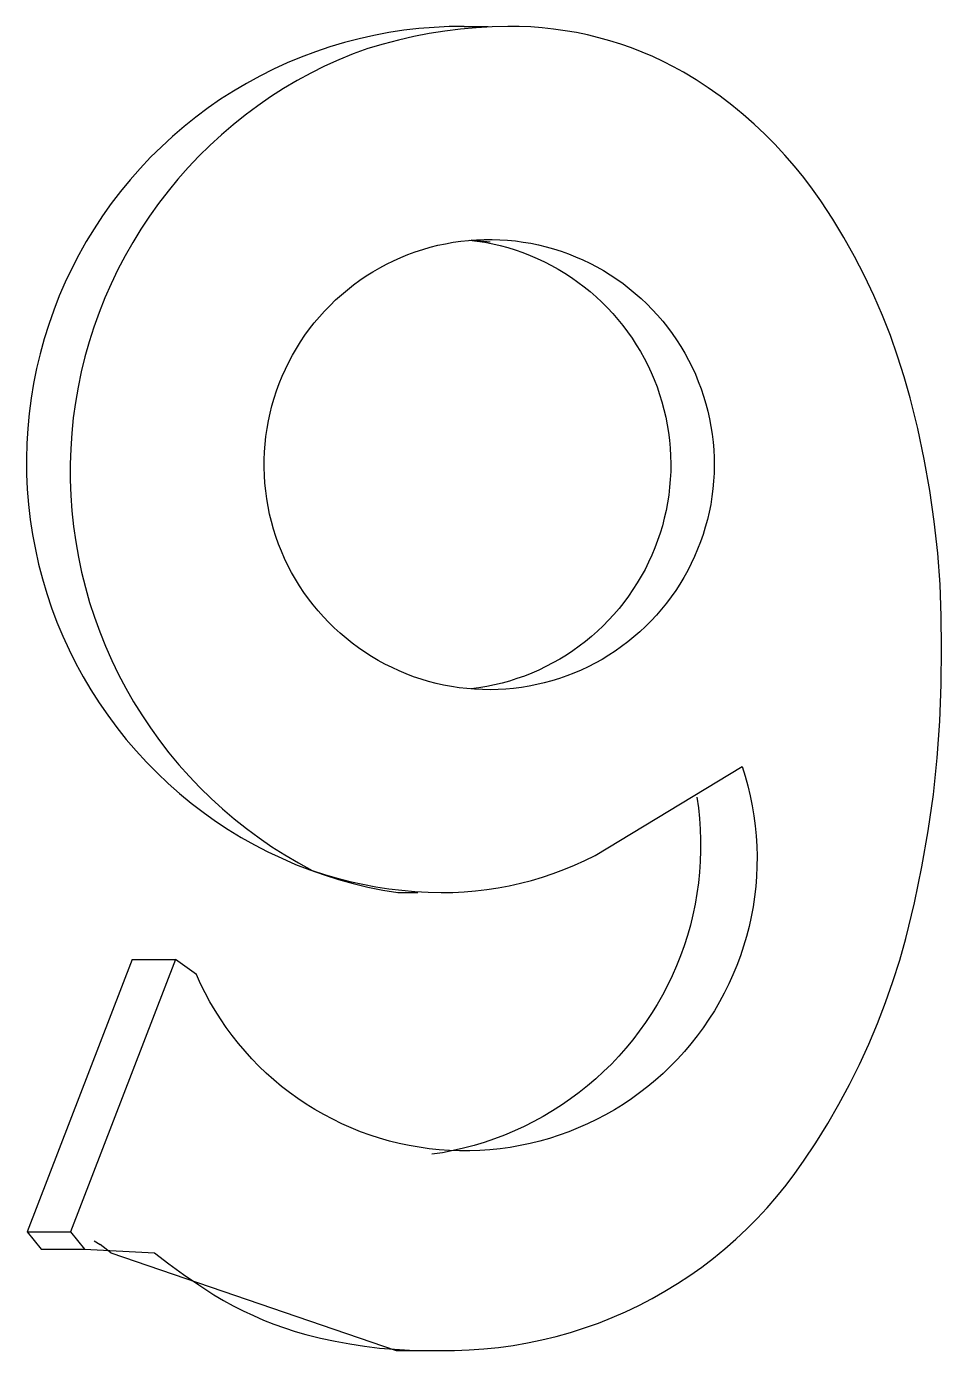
# Model space of a CAD drawing. Header units: millimetres. Extents: x -962 to 3068, y -237 to 2578.
# Drawn here: x 395.23 to 396.495, y 1936.062 to 1937.891 of the extents above; entities that cross this region are included whole.
import ezdxf

# ---------------------------------------------------------------- set-up
doc = ezdxf.new("R2010")
doc.units = ezdxf.units.MM
doc.header["$MEASUREMENT"] = 0
doc.layers.add('Utwórz2D linie widoczne', color=7, linetype='Continuous', true_color=0x000000)

msp = doc.modelspace()

# ---------------------------------------------------------------- linework, layer by layer
at = {"layer": 'Utwórz2D linie widoczne'}
for p, q in [((395.6897, 1937.8745), (395.6694, 1937.8692)), ((395.7102, 1937.8791), (395.6897, 1937.8745)), ((395.7308, 1937.8829), (395.7102, 1937.8791)), ((395.7516, 1937.8861), (395.7308, 1937.8829)), ((395.7654, 1937.8775), (395.7441, 1937.8727)), ((395.7724, 1937.8885), (395.7516, 1937.8861)), ((395.7868, 1937.8817), (395.7654, 1937.8775)), ((395.7934, 1937.8902), (395.7724, 1937.8885)), ((395.8084, 1937.8851), (395.7868, 1937.8817)), ((395.8143, 1937.8912), (395.7934, 1937.8902)), ((395.8301, 1937.8878), (395.8084, 1937.8851)), ((395.8353, 1937.8914), (395.8143, 1937.8912)), ((395.8518, 1937.8897), (395.8301, 1937.8878)), ((395.8353, 1937.8914), (395.8682, 1937.8914)), ((395.8736, 1937.8909), (395.8518, 1937.8897)), ((395.8954, 1937.8914), (395.8736, 1937.8909)), ((395.9113, 1937.8913), (395.8954, 1937.8914)), ((395.9272, 1937.8907), (395.9113, 1937.8913)), ((395.943, 1937.8895), (395.9272, 1937.8907)), ((395.9588, 1937.8878), (395.943, 1937.8895)), ((395.9745, 1937.8856), (395.9588, 1937.8878)), ((395.9902, 1937.8829), (395.9745, 1937.8856)), ((396.0057, 1937.8797), (395.9902, 1937.8829)), ((396.0212, 1937.8759), (396.0057, 1937.8797)), ((396.0365, 1937.8717), (396.0212, 1937.8759)), ((395.6294, 1937.8565), (395.6098, 1937.8491)), ((395.6493, 1937.8632), (395.6294, 1937.8565)), ((395.6694, 1937.8692), (395.6493, 1937.8632)), ((395.7021, 1937.8608), (395.6814, 1937.8538)), ((395.723, 1937.8671), (395.7021, 1937.8608)), ((395.7441, 1937.8727), (395.723, 1937.8671)), ((396.0516, 1937.8669), (396.0365, 1937.8717)), ((396.0666, 1937.8617), (396.0516, 1937.8669)), ((396.0814, 1937.8559), (396.0666, 1937.8617)), ((395.5904, 1937.841), (395.5713, 1937.8322)), ((395.6098, 1937.8491), (395.5904, 1937.841)), ((395.6616, 1937.8455), (395.6421, 1937.8365)), ((395.6814, 1937.8538), (395.6616, 1937.8455)), ((396.096, 1937.8497), (396.0814, 1937.8559)), ((396.1104, 1937.843), (396.096, 1937.8497)), ((396.1246, 1937.8358), (396.1104, 1937.843)), ((395.5525, 1937.8228), (395.5341, 1937.8128)), ((395.5713, 1937.8322), (395.5525, 1937.8228)), ((395.6229, 1937.8269), (395.604, 1937.8166)), ((395.6421, 1937.8365), (395.6229, 1937.8269)), ((396.1385, 1937.8282), (396.1246, 1937.8358)), ((396.1557, 1937.8177), (396.1385, 1937.8282)), ((395.5161, 1937.8021), (395.4984, 1937.7908)), ((395.5341, 1937.8128), (395.5161, 1937.8021)), ((395.5855, 1937.8056), (395.5675, 1937.794)), ((395.604, 1937.8166), (395.5855, 1937.8056)), ((396.1726, 1937.8066), (396.1557, 1937.8177)), ((396.189, 1937.7949), (396.1726, 1937.8066)), ((395.4984, 1937.7908), (395.4811, 1937.7788)), ((395.5675, 1937.794), (395.5498, 1937.7818)), ((396.2051, 1937.7827), (396.189, 1937.7949)), ((395.4643, 1937.7663), (395.4479, 1937.7532)), ((395.4811, 1937.7788), (395.4643, 1937.7663)), ((395.5325, 1937.769), (395.5157, 1937.7556)), ((395.5498, 1937.7818), (395.5325, 1937.769)), ((396.2207, 1937.7699), (396.2051, 1937.7827)), ((396.2359, 1937.7566), (396.2207, 1937.7699)), ((395.4479, 1937.7532), (395.4319, 1937.7395)), ((395.5157, 1937.7556), (395.4994, 1937.7416)), ((396.2506, 1937.7428), (396.2359, 1937.7566)), ((395.4319, 1937.7395), (395.4165, 1937.7253)), ((395.4994, 1937.7416), (395.4836, 1937.7271)), ((396.2648, 1937.7286), (396.2506, 1937.7428)), ((396.2786, 1937.7138), (396.2648, 1937.7286)), ((395.4015, 1937.7106), (395.3871, 1937.6953)), ((395.4165, 1937.7253), (395.4015, 1937.7106)), ((395.4683, 1937.712), (395.4535, 1937.6964)), ((395.4836, 1937.7271), (395.4683, 1937.712)), ((396.2918, 1937.6986), (396.2786, 1937.7138)), ((395.3871, 1937.6953), (395.3732, 1937.6796)), ((395.4535, 1937.6964), (395.4393, 1937.6803)), ((396.3045, 1937.6829), (396.2918, 1937.6986)), ((395.3732, 1937.6796), (395.3599, 1937.6634)), ((395.4393, 1937.6803), (395.4256, 1937.6638)), ((396.3167, 1937.6668), (396.3045, 1937.6829)), ((395.3599, 1937.6634), (395.3472, 1937.6467)), ((395.4256, 1937.6638), (395.4125, 1937.6467)), ((396.3283, 1937.6503), (396.3167, 1937.6668)), ((395.3472, 1937.6467), (395.335, 1937.6296)), ((395.4125, 1937.6467), (395.4, 1937.6293)), ((396.3447, 1937.6252), (396.3283, 1937.6503)), ((395.335, 1937.6296), (395.3235, 1937.612)), ((395.4, 1937.6293), (395.3881, 1937.6114)), ((396.3602, 1937.5996), (396.3447, 1937.6252)), ((395.3235, 1937.612), (395.3125, 1937.5941)), ((395.3881, 1937.6114), (395.3769, 1937.5931)), ((395.3125, 1937.5941), (395.3022, 1937.5758)), ((395.3769, 1937.5931), (395.3663, 1937.5744)), ((395.7675, 1937.58), (395.7778, 1937.5833)), ((395.7778, 1937.5833), (395.7882, 1937.5863)), ((395.7882, 1937.5863), (395.7986, 1937.589)), ((395.7986, 1937.589), (395.8092, 1937.5913)), ((395.8092, 1937.5913), (395.8198, 1937.5932)), ((395.8198, 1937.5932), (395.8305, 1937.5947)), ((395.8305, 1937.5947), (395.8412, 1937.5959)), ((395.8412, 1937.5959), (395.852, 1937.5967)), ((395.8424, 1937.5962), (395.8531, 1937.5949)), ((395.871, 1937.5934), (395.8448, 1937.5961)), ((395.852, 1937.5967), (395.8628, 1937.5971)), ((395.8531, 1937.5949), (395.8638, 1937.5932)), ((395.8628, 1937.5971), (395.8736, 1937.5972)), ((395.8638, 1937.5932), (395.8745, 1937.5911)), ((395.8736, 1937.5972), (395.8844, 1937.5968)), ((395.8745, 1937.5911), (395.885, 1937.5886)), ((395.8844, 1937.5968), (395.8952, 1937.5961)), ((395.885, 1937.5886), (395.8955, 1937.5858)), ((395.8952, 1937.5961), (395.9059, 1937.5951)), ((395.8955, 1937.5858), (395.9058, 1937.5826)), ((395.9058, 1937.5826), (395.9161, 1937.579)), ((395.9059, 1937.5951), (395.9166, 1937.5936)), ((395.9166, 1937.5936), (395.9273, 1937.5918)), ((395.9273, 1937.5918), (395.9378, 1937.5896)), ((395.9378, 1937.5896), (395.9483, 1937.5871)), ((395.9483, 1937.5871), (395.9587, 1937.5842)), ((395.9587, 1937.5842), (395.969, 1937.5809)), ((396.3748, 1937.5734), (396.3602, 1937.5996)), ((395.3022, 1937.5758), (395.2926, 1937.5572)), ((395.3663, 1937.5744), (395.3563, 1937.5554)), ((395.7278, 1937.563), (395.7375, 1937.5677)), ((395.7375, 1937.5677), (395.7474, 1937.5722)), ((395.7474, 1937.5722), (395.7574, 1937.5762)), ((395.7574, 1937.5762), (395.7675, 1937.58)), ((395.9161, 1937.579), (395.9262, 1937.5751)), ((395.9262, 1937.5751), (395.9361, 1937.5708)), ((395.9361, 1937.5708), (395.946, 1937.5662)), ((395.946, 1937.5662), (395.9556, 1937.5613)), ((395.969, 1937.5809), (395.9792, 1937.5773)), ((395.9792, 1937.5773), (395.9892, 1937.5733)), ((395.9892, 1937.5733), (395.9991, 1937.569)), ((395.9991, 1937.569), (396.0089, 1937.5643)), ((396.0089, 1937.5643), (396.0185, 1937.5593)), ((396.3886, 1937.5467), (396.3748, 1937.5734)), ((395.2926, 1937.5572), (395.2836, 1937.5382)), ((395.3563, 1937.5554), (395.347, 1937.536)), ((395.6909, 1937.5407), (395.6998, 1937.5468)), ((395.6998, 1937.5468), (395.709, 1937.5525)), ((395.709, 1937.5525), (395.7183, 1937.5579)), ((395.7183, 1937.5579), (395.7278, 1937.563)), ((395.9556, 1937.5613), (395.9651, 1937.556)), ((395.9651, 1937.556), (395.9744, 1937.5504)), ((395.9744, 1937.5504), (395.9834, 1937.5445)), ((396.0185, 1937.5593), (396.0278, 1937.554)), ((396.0278, 1937.554), (396.037, 1937.5483)), ((396.037, 1937.5483), (396.046, 1937.5424)), ((396.4014, 1937.5196), (396.3886, 1937.5467)), ((395.2836, 1937.5382), (395.2752, 1937.519)), ((395.347, 1937.536), (395.3384, 1937.5163)), ((395.6654, 1937.5207), (395.6736, 1937.5277)), ((395.6736, 1937.5277), (395.6821, 1937.5343)), ((395.6821, 1937.5343), (395.6909, 1937.5407)), ((395.9834, 1937.5445), (395.9923, 1937.5383)), ((395.9923, 1937.5383), (396.001, 1937.5318)), ((396.001, 1937.5318), (396.0094, 1937.525)), ((396.046, 1937.5424), (396.0548, 1937.5361)), ((396.0548, 1937.5361), (396.0634, 1937.5295)), ((396.0634, 1937.5295), (396.0717, 1937.5226)), ((395.2752, 1937.519), (395.2676, 1937.4994)), ((395.3384, 1937.5163), (395.3304, 1937.4963)), ((395.6496, 1937.506), (395.6573, 1937.5135)), ((395.6573, 1937.5135), (395.6654, 1937.5207)), ((396.0094, 1937.525), (396.0175, 1937.5178)), ((396.0175, 1937.5178), (396.0255, 1937.5104)), ((396.0255, 1937.5104), (396.0331, 1937.5028)), ((396.0717, 1937.5226), (396.0798, 1937.5155)), ((396.0798, 1937.5155), (396.0877, 1937.508)), ((396.4133, 1937.4921), (396.4014, 1937.5196)), ((395.2676, 1937.4994), (395.2606, 1937.4796)), ((395.3304, 1937.4963), (395.3232, 1937.4761)), ((395.6349, 1937.4902), (395.6421, 1937.4982)), ((395.6421, 1937.4982), (395.6496, 1937.506)), ((396.0331, 1937.5028), (396.0405, 1937.4949)), ((396.0405, 1937.4949), (396.0476, 1937.4867)), ((396.0877, 1937.508), (396.0952, 1937.5003)), ((396.0952, 1937.5003), (396.1025, 1937.4924)), ((396.1025, 1937.4924), (396.1096, 1937.4842)), ((396.4243, 1937.4642), (396.4133, 1937.4921)), ((395.2606, 1937.4796), (395.2543, 1937.4596)), ((395.3232, 1937.4761), (395.3166, 1937.4557)), ((395.6149, 1937.4647), (395.6213, 1937.4734)), ((395.6213, 1937.4734), (395.6279, 1937.4819)), ((395.6279, 1937.4819), (395.6349, 1937.4902)), ((396.0476, 1937.4867), (396.0545, 1937.4783)), ((396.0545, 1937.4783), (396.061, 1937.4696)), ((396.1096, 1937.4842), (396.1163, 1937.4757)), ((396.1163, 1937.4757), (396.1227, 1937.4671)), ((395.2543, 1937.4596), (395.2488, 1937.4393)), ((395.3166, 1937.4557), (395.3108, 1937.435)), ((395.6031, 1937.4466), (395.6089, 1937.4557)), ((395.6089, 1937.4557), (395.6149, 1937.4647)), ((396.061, 1937.4696), (396.0672, 1937.4607)), ((396.0672, 1937.4607), (396.0731, 1937.4517)), ((396.1227, 1937.4671), (396.1288, 1937.4582)), ((396.1288, 1937.4582), (396.1347, 1937.4491)), ((396.4344, 1937.4359), (396.4243, 1937.4642)), ((395.2488, 1937.4393), (395.2439, 1937.4189)), ((395.5926, 1937.4277), (395.5977, 1937.4372)), ((395.5977, 1937.4372), (395.6031, 1937.4466)), ((396.0731, 1937.4517), (396.0787, 1937.4424)), ((396.0787, 1937.4424), (396.084, 1937.4329)), ((396.1347, 1937.4491), (396.1402, 1937.4398)), ((396.1402, 1937.4398), (396.1453, 1937.4303)), ((396.4434, 1937.4073), (396.4344, 1937.4359)), ((395.2439, 1937.4189), (395.2398, 1937.3983)), ((395.3108, 1937.435), (395.3057, 1937.4141)), ((395.5835, 1937.4082), (395.5879, 1937.418)), ((395.5879, 1937.418), (395.5926, 1937.4277)), ((396.084, 1937.4329), (396.0889, 1937.4233)), ((396.0889, 1937.4233), (396.0935, 1937.4134)), ((396.1453, 1937.4303), (396.1502, 1937.4206)), ((396.1502, 1937.4206), (396.1547, 1937.4108)), ((395.3057, 1937.4141), (395.3013, 1937.3931)), ((395.5794, 1937.3981), (395.5835, 1937.4082)), ((396.0935, 1937.4134), (396.0978, 1937.4035)), ((396.0978, 1937.4035), (396.1017, 1937.3934)), ((396.1547, 1937.4108), (396.1588, 1937.4009)), ((396.1588, 1937.4009), (396.1626, 1937.3907)), ((396.4515, 1937.3785), (396.4434, 1937.4073)), ((395.2398, 1937.3983), (395.2363, 1937.3776)), ((395.3013, 1937.3931), (395.2976, 1937.3719)), ((395.5723, 1937.3777), (395.5757, 1937.388)), ((395.5757, 1937.388), (395.5794, 1937.3981)), ((396.1017, 1937.3934), (396.1052, 1937.3831)), ((396.1052, 1937.3831), (396.1084, 1937.3728)), ((396.1626, 1937.3907), (396.1661, 1937.3805)), ((396.1661, 1937.3805), (396.1692, 1937.3702)), ((395.2363, 1937.3776), (395.2336, 1937.3568)), ((395.2976, 1937.3719), (395.2947, 1937.3506)), ((395.5667, 1937.3569), (395.5693, 1937.3674)), ((395.5693, 1937.3674), (395.5723, 1937.3777)), ((396.1084, 1937.3728), (396.1112, 1937.3623)), ((396.1112, 1937.3623), (396.1137, 1937.3518)), ((396.1692, 1937.3702), (396.1719, 1937.3597)), ((396.4621, 1937.3361), (396.4515, 1937.3785)), ((395.2336, 1937.3568), (395.2317, 1937.3359)), ((395.2947, 1937.3506), (395.2925, 1937.3293)), ((395.5625, 1937.3357), (395.5644, 1937.3463)), ((395.5644, 1937.3463), (395.5667, 1937.3569)), ((396.1137, 1937.3518), (396.1158, 1937.3411)), ((396.1719, 1937.3597), (396.1743, 1937.3492)), ((396.1743, 1937.3492), (396.1763, 1937.3386)), ((395.2317, 1937.3359), (395.2304, 1937.315)), ((395.2925, 1937.3293), (395.2911, 1937.3078)), ((395.561, 1937.325), (395.5625, 1937.3357)), ((396.1158, 1937.3411), (396.1175, 1937.3304)), ((396.1175, 1937.3304), (396.1189, 1937.3197)), ((396.1763, 1937.3386), (396.1779, 1937.3279)), ((396.1779, 1937.3279), (396.1792, 1937.3172)), ((396.4712, 1937.2934), (396.4621, 1937.3361)), ((395.2304, 1937.315), (395.2299, 1937.294)), ((395.2911, 1937.3078), (395.2904, 1937.2864)), ((395.559, 1937.3035), (395.5598, 1937.3143)), ((395.5598, 1937.3143), (395.561, 1937.325)), ((396.1189, 1937.3197), (396.1199, 1937.3089)), ((396.1199, 1937.3089), (396.1205, 1937.2981)), ((396.1792, 1937.3172), (396.1801, 1937.3064)), ((395.2299, 1937.294), (395.2301, 1937.273)), ((395.5586, 1937.2927), (395.559, 1937.3035)), ((395.5586, 1937.2819), (395.5586, 1937.2927)), ((396.1205, 1937.2981), (396.1207, 1937.2872)), ((396.1801, 1937.3064), (396.1806, 1937.2956)), ((396.1806, 1937.2956), (396.1808, 1937.2848)), ((396.4788, 1937.2504), (396.4712, 1937.2934)), ((395.2301, 1937.273), (395.2311, 1937.252)), ((395.2904, 1937.2864), (395.2904, 1937.2649)), ((395.5589, 1937.2711), (395.5586, 1937.2819)), ((395.5596, 1937.2604), (395.5589, 1937.2711)), ((396.1206, 1937.2764), (396.12, 1937.2656)), ((396.1207, 1937.2872), (396.1206, 1937.2764)), ((396.1805, 1937.274), (396.1799, 1937.2632)), ((396.1808, 1937.2848), (396.1805, 1937.274)), ((395.2904, 1937.2649), (395.2912, 1937.2434)), ((395.5607, 1937.2496), (395.5596, 1937.2604)), ((396.1191, 1937.2548), (396.1179, 1937.244)), ((396.12, 1937.2656), (396.1191, 1937.2548)), ((396.179, 1937.2525), (396.1776, 1937.2418)), ((396.1799, 1937.2632), (396.179, 1937.2525)), ((395.2311, 1937.252), (395.2328, 1937.2311)), ((395.2912, 1937.2434), (395.2927, 1937.222)), ((395.5621, 1937.2389), (395.5607, 1937.2496)), ((395.5639, 1937.2283), (395.5621, 1937.2389)), ((396.1179, 1937.244), (396.1162, 1937.2333)), ((396.1776, 1937.2418), (396.1759, 1937.2311)), ((396.485, 1937.2072), (396.4788, 1937.2504)), ((395.2328, 1937.2311), (395.2352, 1937.2102)), ((395.2927, 1937.222), (395.295, 1937.2006)), ((395.5661, 1937.2177), (395.5639, 1937.2283)), ((395.5687, 1937.2072), (395.5661, 1937.2177)), ((396.1142, 1937.2227), (396.1118, 1937.2121)), ((396.1162, 1937.2333), (396.1142, 1937.2227)), ((396.1738, 1937.2205), (396.1713, 1937.21)), ((396.1759, 1937.2311), (396.1738, 1937.2205)), ((395.2352, 1937.2102), (395.2383, 1937.1895)), ((395.295, 1937.2006), (395.298, 1937.1793)), ((395.5716, 1937.1968), (395.5687, 1937.2072)), ((396.1091, 1937.2016), (396.1059, 1937.1912)), ((396.1118, 1937.2121), (396.1091, 1937.2016)), ((396.1685, 1937.1996), (396.1653, 1937.1893)), ((396.1713, 1937.21), (396.1685, 1937.1996)), ((396.4898, 1937.1638), (396.485, 1937.2072)), ((395.2383, 1937.1895), (395.2422, 1937.1689)), ((395.298, 1937.1793), (395.3017, 1937.1582)), ((395.5749, 1937.1865), (395.5716, 1937.1968)), ((395.5785, 1937.1763), (395.5749, 1937.1865)), ((396.1025, 1937.181), (396.0987, 1937.1708)), ((396.1059, 1937.1912), (396.1025, 1937.181)), ((396.1653, 1937.1893), (396.1618, 1937.1791)), ((395.2422, 1937.1689), (395.2467, 1937.1484)), ((395.5825, 1937.1663), (395.5785, 1937.1763)), ((395.5868, 1937.1564), (395.5825, 1937.1663)), ((396.0987, 1937.1708), (396.0945, 1937.1608)), ((396.1579, 1937.169), (396.1537, 1937.159)), ((396.1618, 1937.1791), (396.1579, 1937.169)), ((396.493, 1937.1203), (396.4898, 1937.1638)), ((395.2467, 1937.1484), (395.252, 1937.1281)), ((395.3017, 1937.1582), (395.3061, 1937.1372)), ((395.5915, 1937.1467), (395.5868, 1937.1564)), ((395.5965, 1937.1371), (395.5915, 1937.1467)), ((396.09, 1937.151), (396.0851, 1937.1413)), ((396.0945, 1937.1608), (396.09, 1937.151)), ((396.1491, 1937.1493), (396.1442, 1937.1397)), ((396.1537, 1937.159), (396.1491, 1937.1493)), ((395.252, 1937.1281), (395.258, 1937.1079)), ((395.3061, 1937.1372), (395.3113, 1937.1163)), ((395.6019, 1937.1277), (395.5965, 1937.1371)), ((395.6075, 1937.1185), (395.6019, 1937.1277)), ((396.0799, 1937.1318), (396.0744, 1937.1225)), ((396.0851, 1937.1413), (396.0799, 1937.1318)), ((396.1389, 1937.1302), (396.1333, 1937.121)), ((396.1442, 1937.1397), (396.1389, 1937.1302)), ((395.258, 1937.1079), (395.2647, 1937.088)), ((395.3113, 1937.1163), (395.3172, 1937.0956)), ((395.6135, 1937.1095), (395.6075, 1937.1185)), ((395.6198, 1937.1007), (395.6135, 1937.1095)), ((396.0685, 1937.1133), (396.0624, 1937.1044)), ((396.0744, 1937.1225), (396.0685, 1937.1133)), ((396.1275, 1937.1119), (396.1213, 1937.1031)), ((396.1333, 1937.121), (396.1275, 1937.1119)), ((396.4948, 1937.0767), (396.493, 1937.1203)), ((395.2647, 1937.088), (395.2721, 1937.0684)), ((395.3172, 1937.0956), (395.3238, 1937.0752)), ((395.6264, 1937.0922), (395.6198, 1937.1007)), ((395.6332, 1937.0838), (395.6264, 1937.0922)), ((396.0559, 1937.0957), (396.0492, 1937.0872)), ((396.0624, 1937.1044), (396.0559, 1937.0957)), ((396.1148, 1937.0944), (396.108, 1937.0861)), ((396.1213, 1937.1031), (396.1148, 1937.0944)), ((395.3238, 1937.0752), (395.3312, 1937.055)), ((395.6404, 1937.0758), (395.6332, 1937.0838)), ((395.6478, 1937.0679), (395.6404, 1937.0758)), ((396.0348, 1937.071), (396.0272, 1937.0633)), ((396.0421, 1937.079), (396.0348, 1937.071)), ((396.0492, 1937.0872), (396.0421, 1937.079)), ((396.0935, 1937.07), (396.0859, 1937.0624)), ((396.1009, 1937.0779), (396.0935, 1937.07)), ((396.108, 1937.0861), (396.1009, 1937.0779)), ((396.4951, 1937.033), (396.4948, 1937.0767)), ((395.2721, 1937.0684), (395.2802, 1937.049)), ((395.3312, 1937.055), (395.3392, 1937.0351)), ((395.6555, 1937.0604), (395.6478, 1937.0679)), ((395.6635, 1937.0531), (395.6555, 1937.0604)), ((395.6717, 1937.046), (395.6635, 1937.0531)), ((396.0193, 1937.0558), (396.0112, 1937.0487)), ((396.0272, 1937.0633), (396.0193, 1937.0558)), ((396.078, 1937.055), (396.0698, 1937.0479)), ((396.0859, 1937.0624), (396.078, 1937.055)), ((395.2802, 1937.049), (395.2889, 1937.0299)), ((395.3392, 1937.0351), (395.3479, 1937.0154)), ((395.6802, 1937.0393), (395.6717, 1937.046)), ((395.6888, 1937.0329), (395.6802, 1937.0393)), ((395.9943, 1937.0352), (395.9854, 1937.0289)), ((396.0029, 1937.0418), (395.9943, 1937.0352)), ((396.0112, 1937.0487), (396.0029, 1937.0418)), ((396.0528, 1937.0346), (396.044, 1937.0284)), ((396.0614, 1937.0411), (396.0528, 1937.0346)), ((396.0698, 1937.0479), (396.0614, 1937.0411)), ((396.4948, 1936.9823), (396.4951, 1937.033)), ((395.2889, 1937.0299), (395.2983, 1937.0111)), ((395.3479, 1937.0154), (395.3572, 1936.9961)), ((395.6977, 1937.0268), (395.6888, 1937.0329)), ((395.7068, 1937.021), (395.6977, 1937.0268)), ((395.7161, 1937.0155), (395.7068, 1937.021)), ((395.7256, 1937.0103), (395.7161, 1937.0155)), ((395.9672, 1937.0172), (395.9577, 1937.0119)), ((395.9764, 1937.0229), (395.9672, 1937.0172)), ((395.9854, 1937.0289), (395.9764, 1937.0229)), ((396.0257, 1937.0169), (396.0163, 1937.0117)), ((396.0349, 1937.0225), (396.0257, 1937.0169)), ((396.044, 1937.0284), (396.0349, 1937.0225)), ((395.2983, 1937.0111), (395.3084, 1936.9927)), ((395.7353, 1937.0055), (395.7256, 1937.0103)), ((395.7451, 1937.001), (395.7353, 1937.0055)), ((395.7551, 1936.9968), (395.7451, 1937.001)), ((395.7652, 1936.993), (395.7551, 1936.9968)), ((395.9284, 1936.9979), (395.9183, 1936.9939)), ((395.9383, 1937.0022), (395.9284, 1936.9979)), ((395.9481, 1937.0069), (395.9383, 1937.0022)), ((395.9577, 1937.0119), (395.9481, 1937.0069)), ((395.9869, 1936.9979), (395.9769, 1936.994)), ((395.9969, 1937.0021), (395.9869, 1936.9979)), ((396.0066, 1937.0067), (395.9969, 1937.0021)), ((396.0163, 1937.0117), (396.0066, 1937.0067)), ((395.3084, 1936.9927), (395.319, 1936.9746)), ((395.3572, 1936.9961), (395.3672, 1936.9771)), ((395.7754, 1936.9896), (395.7652, 1936.993)), ((395.7858, 1936.9865), (395.7754, 1936.9896)), ((395.7962, 1936.9837), (395.7858, 1936.9865)), ((395.8067, 1936.9814), (395.7962, 1936.9837)), ((395.8174, 1936.9794), (395.8067, 1936.9814)), ((395.828, 1936.9777), (395.8174, 1936.9794)), ((395.8662, 1936.9793), (395.8555, 1936.9775)), ((395.8768, 1936.9815), (395.8662, 1936.9793)), ((395.8874, 1936.9841), (395.8768, 1936.9815)), ((395.8978, 1936.987), (395.8874, 1936.9841)), ((395.9081, 1936.9903), (395.8978, 1936.987)), ((395.9142, 1936.9782), (395.9034, 1936.9768)), ((395.9183, 1936.9939), (395.9081, 1936.9903)), ((395.9248, 1936.9799), (395.9142, 1936.9782)), ((395.9354, 1936.982), (395.9248, 1936.9799)), ((395.9459, 1936.9844), (395.9354, 1936.982)), ((395.9563, 1936.9873), (395.9459, 1936.9844)), ((395.9667, 1936.9905), (395.9563, 1936.9873)), ((395.9769, 1936.994), (395.9667, 1936.9905)), ((396.4929, 1936.9315), (396.4948, 1936.9823)), ((395.319, 1936.9746), (395.3303, 1936.957)), ((395.3672, 1936.9771), (395.3779, 1936.9584)), ((395.8388, 1936.9765), (395.828, 1936.9777)), ((395.8495, 1936.9756), (395.8388, 1936.9765)), ((395.8555, 1936.9775), (395.8448, 1936.9761)), ((395.8603, 1936.9751), (395.8495, 1936.9756)), ((395.8711, 1936.975), (395.8603, 1936.9751)), ((395.8819, 1936.9752), (395.8711, 1936.975)), ((395.8927, 1936.9758), (395.8819, 1936.9752)), ((395.9034, 1936.9768), (395.8927, 1936.9758)), ((395.3303, 1936.957), (395.3423, 1936.9397)), ((395.3779, 1936.9584), (395.3892, 1936.9402)), ((395.3423, 1936.9397), (395.3548, 1936.9228)), ((395.3892, 1936.9402), (395.4012, 1936.9223)), ((396.4892, 1936.8809), (396.4929, 1936.9315)), ((395.3548, 1936.9228), (395.3679, 1936.9064)), ((395.3679, 1936.9064), (395.3815, 1936.8905)), ((395.4012, 1936.9223), (395.4137, 1936.9049)), ((395.4137, 1936.9049), (395.4269, 1936.8879)), ((395.3815, 1936.8905), (395.3957, 1936.875)), ((395.4269, 1936.8879), (395.4406, 1936.8714)), ((395.3957, 1936.875), (395.4105, 1936.8601)), ((395.4406, 1936.8714), (395.4549, 1936.8553)), ((396.0163, 1936.7458), (396.2195, 1936.8689)), ((396.2195, 1936.8689), (396.2237, 1936.8555)), ((396.4838, 1936.8304), (396.4892, 1936.8809)), ((395.4105, 1936.8601), (395.4257, 1936.8456)), ((395.4549, 1936.8553), (395.4697, 1936.8398)), ((396.2237, 1936.8555), (396.2274, 1936.842)), ((395.4257, 1936.8456), (395.4414, 1936.8318)), ((395.4414, 1936.8318), (395.4577, 1936.8184)), ((395.4697, 1936.8398), (395.4851, 1936.8248)), ((396.2274, 1936.842), (396.2307, 1936.8284)), ((395.4577, 1936.8184), (395.4743, 1936.8057)), ((395.4851, 1936.8248), (395.501, 1936.8103)), ((396.1569, 1936.8267), (396.1589, 1936.812)), ((396.2307, 1936.8284), (396.2334, 1936.8146)), ((396.2334, 1936.8146), (396.2357, 1936.8008)), ((396.4767, 1936.7801), (396.4838, 1936.8304)), ((395.4743, 1936.8057), (395.4914, 1936.7935)), ((395.501, 1936.8103), (395.5173, 1936.7964)), ((395.5173, 1936.7964), (395.5342, 1936.783)), ((396.1589, 1936.812), (396.1605, 1936.7972)), ((396.1605, 1936.7972), (396.1615, 1936.7823)), ((396.2357, 1936.8008), (396.2375, 1936.7869)), ((395.4914, 1936.7935), (395.509, 1936.7819)), ((395.509, 1936.7819), (395.5269, 1936.771)), ((395.5342, 1936.783), (395.5515, 1936.7703)), ((396.1615, 1936.7823), (396.162, 1936.7674)), ((396.2375, 1936.7869), (396.2388, 1936.7729)), ((396.468, 1936.7301), (396.4767, 1936.7801)), ((395.5269, 1936.771), (395.5452, 1936.7607)), ((395.5452, 1936.7607), (395.5638, 1936.751)), ((395.5515, 1936.7703), (395.5692, 1936.7581)), ((396.162, 1936.7674), (396.162, 1936.7526)), ((396.2388, 1936.7729), (396.2397, 1936.7589)), ((396.2397, 1936.7589), (396.24, 1936.7449)), ((395.5638, 1936.751), (395.5828, 1936.742)), ((395.5692, 1936.7581), (395.5873, 1936.7466)), ((395.5828, 1936.742), (395.602, 1936.7337)), ((395.5873, 1936.7466), (395.6058, 1936.7357)), ((396.0021, 1936.7389), (396.0163, 1936.7458)), ((396.162, 1936.7526), (396.1615, 1936.7377)), ((396.24, 1936.7449), (396.2399, 1936.7309)), ((395.602, 1936.7337), (395.6216, 1936.726)), ((395.6058, 1936.7357), (395.6247, 1936.7254)), ((395.6216, 1936.726), (395.6413, 1936.719)), ((395.6247, 1936.7254), (395.642, 1936.7198)), ((395.9583, 1936.721), (395.9731, 1936.7264)), ((395.9731, 1936.7264), (395.9877, 1936.7324)), ((395.9877, 1936.7324), (396.0021, 1936.7389)), ((396.1605, 1936.7228), (396.159, 1936.708)), ((396.1615, 1936.7377), (396.1605, 1936.7228)), ((396.2399, 1936.7309), (396.2393, 1936.7169)), ((396.4576, 1936.6804), (396.468, 1936.7301)), ((395.6413, 1936.719), (395.6614, 1936.7127)), ((395.642, 1936.7198), (395.6595, 1936.7147)), ((395.6595, 1936.7147), (395.6771, 1936.7101)), ((395.6614, 1936.7127), (395.6816, 1936.7071)), ((395.6771, 1936.7101), (395.6949, 1936.7062)), ((395.6816, 1936.7071), (395.702, 1936.7023)), ((395.6949, 1936.7062), (395.7128, 1936.7028)), ((395.882, 1936.7012), (395.8975, 1936.7041)), ((395.8975, 1936.7041), (395.9129, 1936.7076)), ((395.9129, 1936.7076), (395.9282, 1936.7115)), ((395.9282, 1936.7115), (395.9433, 1936.716)), ((395.9433, 1936.716), (395.9583, 1936.721)), ((396.159, 1936.708), (396.1569, 1936.6933)), ((396.2393, 1936.7169), (396.2382, 1936.7029)), ((395.702, 1936.7023), (395.7226, 1936.6981)), ((395.7128, 1936.7028), (395.7308, 1936.7)), ((395.7226, 1936.6981), (395.7433, 1936.6947)), ((395.7308, 1936.7), (395.7489, 1936.6978)), ((395.7433, 1936.6947), (395.771, 1936.6947)), ((395.7489, 1936.6978), (395.767, 1936.6962)), ((395.767, 1936.6962), (395.7852, 1936.6951)), ((395.7852, 1936.6951), (395.8034, 1936.6947)), ((395.8034, 1936.6947), (395.8192, 1936.6949)), ((395.8192, 1936.6949), (395.835, 1936.6957)), ((395.835, 1936.6957), (395.8507, 1936.697)), ((395.8507, 1936.697), (395.8664, 1936.6989)), ((395.8664, 1936.6989), (395.882, 1936.7012)), ((396.1569, 1936.6933), (396.1544, 1936.6786)), ((396.2366, 1936.689), (396.2345, 1936.6751)), ((396.2382, 1936.7029), (396.2366, 1936.689)), ((396.1544, 1936.6786), (396.1513, 1936.6641)), ((396.2345, 1936.6751), (396.2319, 1936.6613)), ((396.4455, 1936.6311), (396.4576, 1936.6804)), ((396.1478, 1936.6496), (396.1437, 1936.6353)), ((396.1513, 1936.6641), (396.1478, 1936.6496)), ((396.2319, 1936.6613), (396.2289, 1936.6476)), ((396.1437, 1936.6353), (396.1392, 1936.6211)), ((396.2254, 1936.634), (396.2214, 1936.6206)), ((396.2289, 1936.6476), (396.2254, 1936.634)), ((396.4372, 1936.6013), (396.4455, 1936.6311)), ((396.1392, 1936.6211), (396.1342, 1936.6071)), ((396.2214, 1936.6206), (396.217, 1936.6073)), ((395.3759, 1936.6023), (395.2308, 1936.2259)), ((395.436, 1936.6023), (395.2909, 1936.2259)), ((395.3759, 1936.6023), (395.436, 1936.6023)), ((395.465, 1936.5816), (395.436, 1936.6023)), ((396.1342, 1936.6071), (396.1286, 1936.5933)), ((396.2121, 1936.5941), (396.2067, 1936.5812)), ((396.217, 1936.6073), (396.2121, 1936.5941)), ((396.4279, 1936.5718), (396.4372, 1936.6013)), ((395.4707, 1936.5688), (395.465, 1936.5816)), ((396.1227, 1936.5797), (396.1162, 1936.5663)), ((396.1286, 1936.5933), (396.1227, 1936.5797)), ((396.2067, 1936.5812), (396.201, 1936.5684)), ((395.477, 1936.5563), (395.4707, 1936.5688)), ((396.1162, 1936.5663), (396.1093, 1936.5531)), ((396.201, 1936.5684), (396.1947, 1936.5559)), ((396.4178, 1936.5426), (396.4279, 1936.5718)), ((395.4836, 1936.5439), (395.477, 1936.5563)), ((395.4907, 1936.5318), (395.4836, 1936.5439)), ((396.1019, 1936.5402), (396.0941, 1936.5275)), ((396.1093, 1936.5531), (396.1019, 1936.5402)), ((396.188, 1936.5435), (396.181, 1936.5314)), ((396.1947, 1936.5559), (396.188, 1936.5435)), ((396.4067, 1936.5137), (396.4178, 1936.5426)), ((395.4982, 1936.52), (395.4907, 1936.5318)), ((396.0941, 1936.5275), (396.0859, 1936.5151)), ((396.181, 1936.5314), (396.1734, 1936.5196)), ((395.5061, 1936.5084), (395.4982, 1936.52)), ((395.5144, 1936.4971), (395.5061, 1936.5084)), ((396.0772, 1936.503), (396.0681, 1936.4912)), ((396.0859, 1936.5151), (396.0772, 1936.503)), ((396.1655, 1936.508), (396.1572, 1936.4967)), ((396.1734, 1936.5196), (396.1655, 1936.508)), ((396.3947, 1936.4852), (396.4067, 1936.5137)), ((395.5231, 1936.4861), (395.5144, 1936.4971)), ((395.5321, 1936.4754), (395.5231, 1936.4861)), ((396.0681, 1936.4912), (396.0587, 1936.4797)), ((396.1485, 1936.4857), (396.1395, 1936.475)), ((396.1572, 1936.4967), (396.1485, 1936.4857)), ((396.3817, 1936.457), (396.3947, 1936.4852)), ((395.5416, 1936.465), (395.5321, 1936.4754)), ((396.0488, 1936.4686), (396.0386, 1936.4578)), ((396.0587, 1936.4797), (396.0488, 1936.4686)), ((396.1395, 1936.475), (396.13, 1936.4646)), ((395.5513, 1936.4549), (395.5416, 1936.465)), ((395.5615, 1936.4452), (395.5513, 1936.4549)), ((396.0386, 1936.4578), (396.0279, 1936.4473)), ((396.1202, 1936.4546), (396.1101, 1936.4449)), ((396.13, 1936.4646), (396.1202, 1936.4546)), ((396.3679, 1936.4294), (396.3817, 1936.457)), ((395.5719, 1936.4359), (395.5615, 1936.4452)), ((395.5827, 1936.4269), (395.5719, 1936.4359)), ((396.017, 1936.4373), (396.0057, 1936.4276)), ((396.0279, 1936.4473), (396.017, 1936.4373)), ((396.0996, 1936.4356), (396.0888, 1936.4266)), ((396.1101, 1936.4449), (396.0996, 1936.4356)), ((396.3532, 1936.4021), (396.3679, 1936.4294)), ((395.5938, 1936.4183), (395.5827, 1936.4269)), ((395.6052, 1936.4101), (395.5938, 1936.4183)), ((395.994, 1936.4183), (395.9821, 1936.4095)), ((396.0057, 1936.4276), (395.994, 1936.4183)), ((396.0777, 1936.418), (396.0664, 1936.4098)), ((396.0888, 1936.4266), (396.0777, 1936.418)), ((395.6168, 1936.4023), (395.6052, 1936.4101)), ((395.6287, 1936.3949), (395.6168, 1936.4023)), ((395.6409, 1936.3879), (395.6287, 1936.3949)), ((395.9573, 1936.393), (395.9445, 1936.3854)), ((395.9698, 1936.401), (395.9573, 1936.393)), ((395.9821, 1936.4095), (395.9698, 1936.401)), ((396.0428, 1936.3947), (396.0306, 1936.3877)), ((396.0547, 1936.402), (396.0428, 1936.3947)), ((396.0664, 1936.4098), (396.0547, 1936.402)), ((396.3377, 1936.3754), (396.3532, 1936.4021)), ((395.6533, 1936.3814), (395.6409, 1936.3879)), ((395.6659, 1936.3752), (395.6533, 1936.3814)), ((395.6787, 1936.3696), (395.6659, 1936.3752)), ((395.9315, 1936.3783), (395.9182, 1936.3716)), ((395.9445, 1936.3854), (395.9315, 1936.3783)), ((396.0056, 1936.375), (395.9928, 1936.3694)), ((396.0182, 1936.3811), (396.0056, 1936.375)), ((396.0306, 1936.3877), (396.0182, 1936.3811)), ((396.3213, 1936.3491), (396.3377, 1936.3754)), ((395.6917, 1936.3643), (395.6787, 1936.3696)), ((395.7049, 1936.3595), (395.6917, 1936.3643)), ((395.7182, 1936.3552), (395.7049, 1936.3595)), ((395.8909, 1936.3596), (395.877, 1936.3543)), ((395.9046, 1936.3653), (395.8909, 1936.3596)), ((395.9182, 1936.3716), (395.9046, 1936.3653)), ((395.9666, 1936.3594), (395.9532, 1936.3551)), ((395.9797, 1936.3642), (395.9666, 1936.3594)), ((395.9928, 1936.3694), (395.9797, 1936.3642)), ((395.7317, 1936.3514), (395.7182, 1936.3552)), ((395.7453, 1936.348), (395.7317, 1936.3514)), ((395.7591, 1936.3451), (395.7453, 1936.348)), ((395.7729, 1936.3427), (395.7591, 1936.3451)), ((395.7868, 1936.3407), (395.7729, 1936.3427)), ((395.8007, 1936.3392), (395.7868, 1936.3407)), ((395.8147, 1936.3383), (395.8007, 1936.3392)), ((395.8198, 1936.3381), (395.8051, 1936.3353)), ((395.8287, 1936.3378), (395.8147, 1936.3383)), ((395.8343, 1936.3414), (395.8198, 1936.3381)), ((395.8427, 1936.3378), (395.8287, 1936.3378)), ((395.8487, 1936.3452), (395.8343, 1936.3414)), ((395.8567, 1936.3382), (395.8427, 1936.3378)), ((395.8629, 1936.3495), (395.8487, 1936.3452)), ((395.8707, 1936.3392), (395.8567, 1936.3382)), ((395.877, 1936.3543), (395.8629, 1936.3495)), ((395.8847, 1936.3407), (395.8707, 1936.3392)), ((395.8986, 1936.3426), (395.8847, 1936.3407)), ((395.9124, 1936.345), (395.8986, 1936.3426)), ((395.9261, 1936.3479), (395.9124, 1936.345)), ((395.9397, 1936.3513), (395.9261, 1936.3479)), ((395.9532, 1936.3551), (395.9397, 1936.3513)), ((396.3041, 1936.3234), (396.3213, 1936.3491)), ((395.8051, 1936.3353), (395.7904, 1936.333)), ((396.2924, 1936.3067), (396.3041, 1936.3234)), ((396.2801, 1936.2905), (396.2924, 1936.3067)), ((396.2673, 1936.2746), (396.2801, 1936.2905)), ((396.2539, 1936.2592), (396.2673, 1936.2746)), ((396.2401, 1936.2443), (396.2539, 1936.2592)), ((396.2108, 1936.2159), (396.2257, 1936.2299)), ((396.2257, 1936.2299), (396.2401, 1936.2443)), ((395.2308, 1936.2259), (395.2909, 1936.2259)), ((395.2308, 1936.2259), (395.2501, 1936.2019)), ((395.2909, 1936.2259), (395.3102, 1936.2019)), ((395.3237, 1936.2135), (395.3318, 1936.2083)), ((396.1955, 1936.2025), (396.2108, 1936.2159)), ((395.2501, 1936.2019), (395.3102, 1936.2019)), ((395.3102, 1936.2019), (395.4068, 1936.1971)), ((395.3467, 1936.1971), (395.3318, 1936.2083)), ((395.3467, 1936.1971), (395.741, 1936.062)), ((395.4068, 1936.1971), (395.4268, 1936.1817)), ((396.1797, 1936.1896), (396.1955, 1936.2025)), ((395.4268, 1936.1817), (395.4472, 1936.1668)), ((396.1469, 1936.1655), (396.1635, 1936.1773)), ((396.1635, 1936.1773), (396.1797, 1936.1896)), ((395.4472, 1936.1668), (395.468, 1936.1525)), ((396.1299, 1936.1543), (396.1469, 1936.1655)), ((395.468, 1936.1525), (395.4891, 1936.1388)), ((395.4891, 1936.1388), (395.5024, 1936.131)), ((396.0948, 1936.1337), (396.1125, 1936.1437)), ((396.1125, 1936.1437), (396.1299, 1936.1543)), ((395.5024, 1936.131), (395.5159, 1936.1236)), ((395.5159, 1936.1236), (395.5297, 1936.1166)), ((396.0583, 1936.1155), (396.0767, 1936.1243)), ((396.0767, 1936.1243), (396.0948, 1936.1337)), ((395.5297, 1936.1166), (395.5436, 1936.1101)), ((395.5436, 1936.1101), (395.5578, 1936.104)), ((395.5578, 1936.104), (395.5721, 1936.0984)), ((396.0015, 1936.0931), (396.0207, 1936.0999)), ((396.0207, 1936.0999), (396.0396, 1936.1074)), ((396.0396, 1936.1074), (396.0583, 1936.1155)), ((395.5721, 1936.0984), (395.5867, 1936.0932)), ((395.5867, 1936.0932), (395.6013, 1936.0884)), ((395.6013, 1936.0884), (395.6161, 1936.0842)), ((395.6161, 1936.0842), (395.6363, 1936.0791)), ((395.9624, 1936.0814), (395.9821, 1936.0869)), ((395.9821, 1936.0869), (396.0015, 1936.0931)), ((395.6363, 1936.0791), (395.6566, 1936.0748)), ((395.6566, 1936.0748), (395.677, 1936.071)), ((395.677, 1936.071), (395.6975, 1936.0679)), ((395.6975, 1936.0679), (395.7182, 1936.0654)), ((395.7182, 1936.0654), (395.7389, 1936.0636)), ((395.7389, 1936.0636), (395.7596, 1936.0624)), ((395.8418, 1936.0627), (395.8622, 1936.0641)), ((395.8622, 1936.0641), (395.8824, 1936.0662)), ((395.8824, 1936.0662), (395.9026, 1936.069)), ((395.9026, 1936.069), (395.9227, 1936.0724)), ((395.9227, 1936.0724), (395.9426, 1936.0766)), ((395.9426, 1936.0766), (395.9624, 1936.0814)), ((395.741, 1936.062), (395.7798, 1936.062)), ((395.7596, 1936.0624), (395.7803, 1936.0619)), ((395.7803, 1936.0619), (395.8011, 1936.062)), ((395.8011, 1936.062), (395.8215, 1936.062)), ((395.8215, 1936.062), (395.8418, 1936.0627))]:
    msp.add_line(p, q, dxfattribs=at)

doc.saveas('drawing.dxf')
